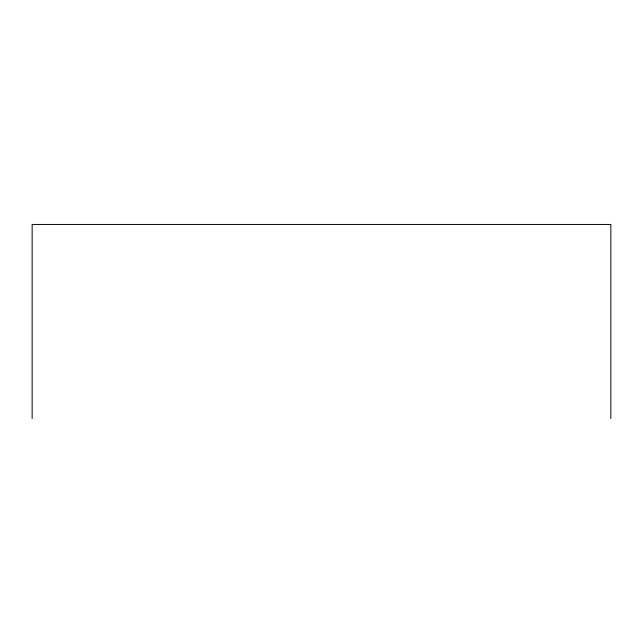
<?xml version="1.0" encoding="UTF-8"?>
<svg xmlns="http://www.w3.org/2000/svg" width="643" height="643" viewBox="0 0 643 643"><rect width="100%" height="100%" fill="white"/><g stroke="black" fill="none" stroke-linecap="round" stroke-linejoin="round"><path stroke-width="0.96" d="M610.85 418.553L610.85 224.447L32.15 224.447L32.15 418.553"/></g></svg>
